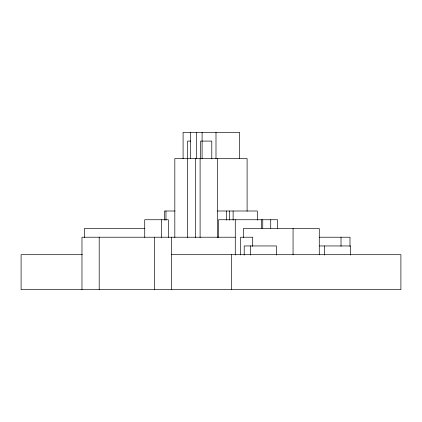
<?xml version="1.0" encoding="UTF-8"?>
<svg xmlns="http://www.w3.org/2000/svg" width="422" height="422" viewBox="0 0 422 422"><rect width="100%" height="100%" fill="white"/><g stroke="black" fill="none" stroke-linecap="round" stroke-linejoin="round"><path stroke-width="0.63" d="M190.755 141.09L187.595 141.09L187.595 158.841M175.04 211L164.522 211L164.522 220.173M217.42 211L257.315 211L257.315 220.173M144.841 228.476L84.426 228.476L84.426 237.686M235.276 237.217L81.968 237.217L81.968 289.645M319.428 237.217L349.996 237.217L349.996 246.39M319.501 245.952L350.46 245.952L350.46 255.083M82.395 254.693L21.1 254.693L21.1 289.645L400.9 289.645L400.9 254.693L171.348 254.693M341.013 237.217L341.013 246.39M324.439 245.952L324.439 255.083M319.275 254.788L319.275 228.476L243.388 228.476L243.388 237.686M293.063 228.476L293.063 254.788M277.602 228.233L277.602 219.741L218.512 219.741L218.512 237.38M276.431 255.083L276.431 245.952L244.206 245.952L244.206 255.083M270.724 219.741L270.724 228.233M262.748 219.741L262.748 228.233M261.629 219.741L261.629 228.233M252.699 246.39L252.699 237.217L240.577 237.217L240.577 254.909M250.378 245.952L250.378 255.083M247.102 211.264L247.102 158.566L174.819 158.566L174.819 237.612M239.564 158.677L239.564 132.355L183.09 132.355L183.09 158.677M235.276 219.741L235.276 255.02M233.118 211L233.118 220.173M231.398 254.693L231.398 289.645M229.679 211L229.679 220.173M226.54 211L226.54 220.173M217.42 158.566L217.42 237.612M215.995 132.355L215.995 158.677M211.791 158.841L211.791 141.09L200.65 141.09L200.65 158.841M202.096 132.355L202.096 158.841M200.102 158.566L200.102 237.612M196.689 132.355L196.689 158.677M195.623 158.566L195.623 237.612M190.681 132.355L190.681 158.677M187.516 158.566L187.516 237.612M171.348 237.217L171.348 289.645M168.346 237.38L168.346 219.741L144.725 219.741L144.725 237.38M165.967 211L165.967 220.173M161.684 219.741L161.684 237.38M154.584 237.217L154.584 289.645M99.202 237.217L99.202 289.645"/></g></svg>
